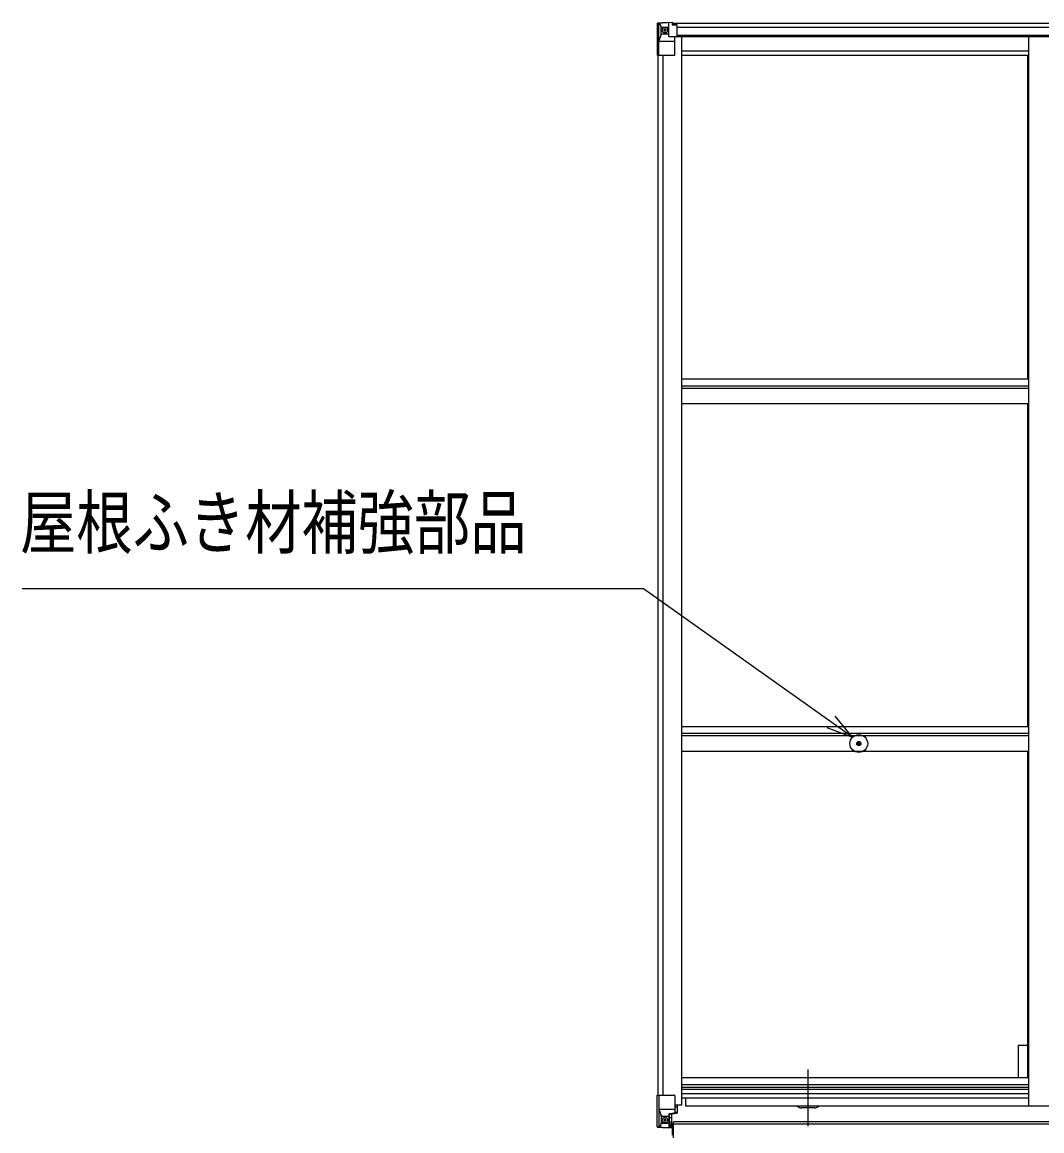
# Model space of a CAD drawing. Units: millimetres, scale not verified. Extents: x -12615 to 12615, y -8911 to 8915.
# Drawn here: x -2737 to -780, y 2820 to 4948 of the extents above; entities that cross this region are included whole.
import ezdxf
from ezdxf.enums import TextEntityAlignment as Align

# ---------------------------------------------------------------- set-up
doc = ezdxf.new("R2010")
doc.units = ezdxf.units.MM
doc.header["$LTSCALE"] = 50
for name, color, linetype in [('0-4_YKK_12', 2, 'Continuous'), ('0-5_YKK_13', 4, 'Continuous'), ('0-6_YKK_A1', 4, 'Continuous'), ('0-7_YKK_D', 6, 'Continuous')]:
    doc.layers.add(name, color=color, linetype=linetype)
doc.styles.add('ＭＳ ゴシック', font='')
doc.styles.get('ＭＳ ゴシック').set_extended_font_data('MS Gothic')

msp = doc.modelspace()

# ---------------------------------------------------------------- linework, layer by layer
at = {"layer": '0-4_YKK_12'}
msp.add_line((-1228.44, 2828.55), (-1228.44, 2937.31), dxfattribs=at)
at = {"layer": '0-5_YKK_13'}
for p, q in [((-1517.94, 4944.88), (-1517.94, 4884.17)), ((-1517, 4945.84), (-1517, 4945.88)), ((-1508.03, 4946.27), (-1515.95, 4945.79)), ((-1515.09, 4944.82), (-1515.1, 4944.75)), ((-1515.1, 4884.17), (-1515.1, 4944.75)), ((-1511.13, 4941.38), (-1513.86, 4945.05)), ((-1510.27, 4937.87), (-1507.94, 4937.93)), ((-1510.27, 4924.4), (-1510.27, 4937.87)), ((-1495.94, 4947.05), (-1507.94, 4946.27)), ((-1507.94, 4937.93), (-1495.94, 4937.93)), ((-1495.94, 4920.38), (-1495.94, 4947.17)), ((-1489.44, 4947.57), (-1489.44, 4941.62)), ((-1480.44, 4942.19), (-1489.44, 4942.25)), ((-1479.44, 4921.33), (-1479.44, 4941.48)), ((-1514.55, 4911.05), (-1510.41, 4923.14)), ((-1507.94, 4924.37), (-1510.27, 4924.4)), ((-1507.94, 4924.37), (-1507.94, 4924.37)), ((-1495.94, 4924.37), (-1507.94, 4924.37)), ((-1503.42, 4930.73), (-1503.42, 4929.77)), ((-1495.94, 4920.38), (-1489.44, 4920.38)), ((-1495.11, 4920.18), (-1495.11, 4920.38)), ((-1484.77, 4918.53), (-1495.11, 4920.18)), ((-1492.42, 4920.38), (-1484.77, 4919.16)), ((-1489.44, 4920.38), (-1480.44, 4920.42)), ((-1484.77, 4919.16), (-1484.77, 4918.53)), ((-1483.94, 4885.17), (-1483.94, 4918.27)), ((-1514.55, 4911.05), (-1507.94, 4910.84)), ((-1507.94, 4910.84), (-1483.94, 4910.84)), ((-1517.94, 4884.17), (-1484.94, 4884.17)), ((-1133.36, 3563.48), (-1132.26, 3563.5)), ((-1133.36, 3562.48), (-1132.26, 3562.46)), ((-1132.26, 3563.5), (-1131.74, 3563.6)), ((-1132.26, 3562.46), (-1131.74, 3562.36)), ((-1131.64, 3564.12), (-1131.74, 3563.6)), ((-1131.64, 3561.85), (-1131.74, 3562.36)), ((-1131.62, 3565.23), (-1131.64, 3564.12)), ((-1131.62, 3560.74), (-1131.64, 3561.85)), ((-1130.62, 3565.23), (-1130.6, 3564.12)), ((-1130.62, 3560.74), (-1130.6, 3561.85)), ((-1130.6, 3564.12), (-1130.5, 3563.6)), ((-1130.6, 3561.85), (-1130.5, 3562.36)), ((-1129.98, 3563.5), (-1130.5, 3563.6)), ((-1129.98, 3562.46), (-1130.5, 3562.36)), ((-1128.87, 3563.48), (-1129.98, 3563.5)), ((-1128.87, 3562.48), (-1129.98, 3562.46)), ((-1515.1, 2888.19), (-1484.94, 2888.19)), ((-1515.1, 2888.19), (-1515.1, 2827.61)), ((-1483.94, 2887.19), (-1483.94, 2854.09)), ((-1514.55, 2861.31), (-1507.94, 2861.52)), ((-1514.55, 2861.31), (-1510.41, 2849.22)), ((-1507.94, 2861.52), (-1483.94, 2861.52)), ((-1484.77, 2853.83), (-1495.11, 2852.18)), ((-1495.11, 2851.55), (-1484.77, 2853.2)), ((-1495.11, 2852.18), (-1495.11, 2851.55)), ((-1490.44, 2852.29), (-1490.44, 2832.33)), ((-1484.77, 2853.2), (-1484.77, 2853.83)), ((-1484.49, 2853.28), (-1480.44, 2853.31)), ((-1479.44, 2865.19), (-1483.94, 2865.19)), ((-1480.44, 2855.05), (-1479.44, 2855.04)), ((-1479.44, 2853.32), (-1480.44, 2853.31)), ((-1479.44, 2869.54), (-1479.44, 2853.32)), ((-1511.13, 2830.98), (-1513.86, 2827.31)), ((-1507.94, 2847.99), (-1510.27, 2847.96)), ((-1510.27, 2847.96), (-1510.27, 2834.49)), ((-1510.27, 2834.49), (-1507.94, 2834.43)), ((-1507.94, 2847.99), (-1495.94, 2847.99)), ((-1507.94, 2847.99), (-1507.94, 2847.99)), ((-1507.94, 2834.43), (-1495.94, 2834.43)), ((-1502.46, 2841.63), (-1502.46, 2842.59)), ((-1496.94, 2834.43), (-1495.94, 2834.43)), ((-1495.94, 2851.29), (-1495.94, 2825.19)), ((-1494.44, 2847.99), (-1495.94, 2847.99)), ((-1494.44, 2834.43), (-1495.94, 2834.43)), ((-1494.44, 2830.9), (-1495.94, 2830.9)), ((-1490.44, 2844.39), (-1494.44, 2844.39)), ((-1490.44, 2836.19), (-1494.44, 2836.19)), ((-1493.94, 2831.26), (-1494.44, 2831.26)), ((-1494.33, 2832.56), (-1490.44, 2832.56)), ((-1493.95, 2832.35), (-1493.95, 2832.19)), ((-1493.95, 2832.19), (-1493.94, 2832.19)), ((-1486.44, 2832.12), (-1493.94, 2832.19)), ((-1493.94, 2830.23), (-1493.94, 2832.19)), ((-1493.94, 2831.26), (-1486.44, 2831.26)), ((-1486.44, 2830.26), (-1493.94, 2830.26)), ((-1486.44, 2830.23), (-1493.94, 2830.23)), ((-1517.94, 2827.48), (-1517.94, 2827.52)), ((-1517, 2826.52), (-1517, 2826.49)), ((-1517, 2826.48), (-1517, 2826.48)), ((-1508.03, 2826.1), (-1515.96, 2826.57)), ((-1515.1, 2827.54), (-1515.1, 2827.61)), ((-1495.94, 2825.31), (-1507.94, 2826.09)), ((-1495.94, 2826.08), (-1489.44, 2825.68)), ((-1489.44, 2824.79), (-1495.94, 2825.19)), ((-1489.44, 2826.6), (-1494.44, 2826.69)), ((-1489.44, 2826.6), (-1489.44, 2827.42)), ((-1489.44, 2826.19), (-1489.44, 2826.6)), ((-1489.44, 2826.19), (-1489.44, 2825.68)), ((-1489.44, 2825.68), (-1489.44, 2824.79)), ((-1488.94, 2811.22), (-1488.94, 2828.22)), ((-1488.94, 2828.22), (-1486.44, 2828.22)), ((-1488.94, 2827.19), (-1486.44, 2827.19)), ((-1488.94, 2826.97), (-1486.44, 2826.97)), ((-1487.44, 2811.22), (-1487.44, 2828.22)), ((-1486.44, 2811.22), (-1486.44, 2828.22))]:
    msp.add_line(p, q, dxfattribs=at)
for points in [[(-1517, 4945.88), (-1507.94, 4946.43), (-1489.44, 4947.57)], [(-1479.44, 4941.48), (-1479.45, 4941.59), (-1489.44, 4941.62)], [(-1504.38, 4932.65), (-1505.34, 4932.65), (-1505.34, 4931.69), (-1504.38, 4931.69)], [(-1502.46, 4933.61), (-1502.46, 4934.57), (-1503.42, 4934.57), (-1503.42, 4933.61)], [(-1503.42, 4929.77), (-1502.46, 4929.77), (-1502.46, 4930.73)], [(-1501.5, 4931.69), (-1500.54, 4931.69), (-1500.54, 4932.65), (-1501.5, 4932.65)], [(-1517.94, 2827.52), (-1517.94, 2888.19), (-1515.1, 2888.19)], [(-1489.44, 2826.19), (-1494.44, 2826.19), (-1494.44, 2851.65)], [(-1480.44, 2853.31), (-1480.44, 2855.05), (-1483.94, 2855.07)], [(-1504.38, 2840.67), (-1505.34, 2840.67), (-1505.34, 2839.71), (-1504.38, 2839.71)], [(-1502.46, 2842.59), (-1503.42, 2842.59), (-1503.42, 2841.63)], [(-1503.42, 2838.75), (-1503.42, 2837.79), (-1502.46, 2837.79), (-1502.46, 2838.75)], [(-1501.5, 2839.71), (-1500.54, 2839.71), (-1500.54, 2840.67), (-1501.5, 2840.67)], [(-1486.44, 2832.29), (-1493.94, 2832.35), (-1493.95, 2832.35)], [(-1517, 2826.48), (-1507.94, 2825.93), (-1495.94, 2825.19)]]:
    msp.add_lwpolyline(points, dxfattribs=at)
for centre, radius in [((-1502.94, 4932.17), 5.3), ((-1131.12, 3562.98), 17), ((-1131.12, 3562.98), 4), ((-1502.94, 2840.19), 5.3)]:
    msp.add_circle(centre, radius, dxfattribs=at)
for centre, radius, start, end in [((-1516.94, 4944.88), 0.999, 93.4424, 179.95083), ((-1516.94, 4944.88), 1, 93.50017, 180.00079), ((-1516.94, 4944.84), 0.999, 93.4424, 179.95083), ((-1515.79, 4958.49), 12.7, 269.24466, 275.10311), ((-1513.81, 4944.88), 1.28, 131.17831, 182.45895), ((-1504.38, 4933.61), 0.96, 270, 0), ((-1504.38, 4930.73), 0.96, 0, 90), ((-1501.5, 4933.61), 0.96, 180, 270), ((-1501.5, 4930.73), 0.96, 90, 180), ((-1495, 4921.11), 0.937, 230.93398, 263.26766), ((-1484.88, 4918.23), 0.937, 2.32209, 83.26766), ((-1484.88, 4917.59), 0.937, 2.32209, 83.26766), ((-1484.94, 4885.17), 1, 270, 0), ((-1131.12, 3562.98), 2.3, 167.44414, 192.55586), ((-1131.12, 3562.98), 2.3, 77.44414, 102.55586), ((-1131.12, 3562.98), 2.3, 257.44414, 282.55586), ((-1131.12, 3562.98), 2.3, 347.44414, 12.55586), ((-1484.94, 2887.19), 1, 0, 90), ((-1495, 2851.25), 0.937, 96.73234, 177.67791), ((-1495, 2850.62), 0.937, 96.73234, 177.67791), ((-1484.88, 2854.77), 0.937, 276.73234, 357.67791), ((-1484.88, 2854.13), 0.937, 276.73234, 357.67791), ((-1504.38, 2841.63), 0.96, 270, 0), ((-1504.38, 2838.75), 0.96, 0, 90), ((-1501.5, 2841.63), 0.96, 180, 270), ((-1501.5, 2838.75), 0.96, 90, 180), ((-1493.93, 2832.86), 0.513, 178.95293, 268.11972), ((-1493.94, 2832.69), 0.5, 179.95536, 269.47105), ((-1493.94, 2829.76), 0.5, 89.99891, 179.99891), ((-1493.94, 2829.73), 0.5, 90.00309, 180.00198), ((-1516.94, 2827.52), 0.999, 180.04917, 266.5576), ((-1516.94, 2827.48), 0.999, 180.04917, 266.5576), ((-1516.94, 2827.48), 1, 179.99921, 266.49983), ((-1515.79, 2813.87), 12.7, 84.89689, 90.75534), ((-1513.81, 2827.48), 1.28, 177.54105, 228.82169)]:
    msp.add_arc(centre, radius, start, end, dxfattribs=at)
for centre, major_axis, ratio, start_param, end_param in [((-1316, 4958.19), (201, 12.36), 0.060933, 3.1373463, 3.1378449), ((-1515, 4945.96), (2, 0.12), 0.060933, 3.1378449, 4.2119296), ((-1514.81, 4942.86), (-0.02, 3), 0.466854, 5.5234897, 6.1575023), ((-1513.14, 4937.79), (0.03, 5), 0.573921, 4.7320603, 5.5159136), ((-1589.69, 4937.93), (81.75, 0), 0.061163, 0, 0.0007725), ((-1480.44, 4941.49), (1, -0.012), 0.707053, 0.1587743, 1.5795216), ((-1511.68, 4924.42), (0, 3), 0.468246, 4.2703918, 4.7058971), ((-1480.44, 4921.32), (1, 0.021), 0.906239, 4.6936843, 6.2644806), ((-1513.83, 4913.4), (0.85, 2.32), 0.403757, 2.3087461, 3.2744049), ((-1513.83, 2858.96), (0.85, -2.32), 0.403757, 3.0087805, 3.9744392), ((-1513.14, 2834.57), (0.03, -5), 0.573921, 0.7672717, 1.551125), ((-1511.68, 2847.94), (0, -3), 0.468246, 1.5772882, 2.0127935), ((-1589.69, 2834.43), (81.75, 0), 0.061163, 6.2824128, 6.2831853), ((-1515, 2826.4), (2, -0.12), 0.060933, 2.0712557, 3.1453404), ((-1316, 2814.17), (201, -12.36), 0.060933, 3.1453404, 3.145839), ((-1514.81, 2829.5), (-0.02, -3), 0.466854, 0.125683, 0.7596956)]:
    msp.add_ellipse(centre, major_axis=major_axis, ratio=ratio, start_param=start_param, end_param=end_param, dxfattribs=at)
at = {"layer": '0-6_YKK_A1'}
for p, q in [((-1489.44, 4945.97), (1361.56, 4945.97)), ((-1479.44, 4938.07), (1351.56, 4938.07)), ((-1491.2, 4920.19), (1363.32, 4920.19)), ((-1479.44, 4922.45), (1351.56, 4922.45)), ((-1470.94, 2869.54), (-1470.94, 4920.19)), ((-804.94, 2867.71), (-804.94, 4920.19)), ((-1515.94, 2888.19), (-1515.94, 4884.17)), ((-1506.24, 2888.19), (-1506.24, 4884.17)), ((-1470.94, 4892.37), (-804.94, 4892.37)), ((-1470.94, 4884.02), (-804.94, 4884.02)), ((-807.44, 4884.02), (-807.44, 4262.77)), ((-1470.91, 4262.77), (-804.94, 4262.77)), ((-1470.91, 4249.76), (-804.94, 4249.76)), ((-1470.91, 4245.21), (-804.94, 4245.21)), ((-1470.91, 4215.48), (-804.94, 4215.48)), ((-807.44, 4215.48), (-807.44, 3595.78)), ((-1470.91, 3595.78), (-804.94, 3595.78)), ((-1470.91, 3582.77), (-804.94, 3582.77)), ((-1470.91, 3578.22), (-804.94, 3578.22)), ((-1470.91, 3548.48), (-804.94, 3548.48)), ((-807.44, 3548.48), (-807.44, 2921.83)), ((-807.44, 2983.42), (-825.14, 2983.42)), ((-825.14, 2983.42), (-825.14, 2921.83)), ((-1470.94, 2921.83), (-804.94, 2921.83)), ((-1470.94, 2908.82), (-804.94, 2908.82)), ((-1470.94, 2903.74), (-804.94, 2903.74)), ((-1470.94, 2899.82), (-804.94, 2899.82)), ((-1470.94, 2891.62), (-804.94, 2891.62)), ((-1470.94, 2883.22), (-804.94, 2883.22)), ((-1463.44, 2883.22), (-1463.44, 2867.71)), ((-1483.94, 2869.54), (-1470.94, 2869.54)), ((-1463.44, 2867.71), (1335.56, 2867.71)), ((-1215.94, 2863.87), (-1240.94, 2863.87)), ((-1486.44, 2802.22), (-1486.44, 2837.22)), ((1358.56, 2837.22), (-1486.44, 2837.22)), ((1358.56, 2832.48), (-1486.44, 2832.48)), ((-1494.44, 2829.57), (-1486.44, 2829.57)), ((-1494.44, 2827.42), (-1488.94, 2827.42))]:
    msp.add_line(p, q, dxfattribs=at)
for centre, start, end in [((-1240.94, 2876.37), 223.87082, 270), ((-1215.94, 2876.37), 270, 316.12918)]:
    msp.add_arc(centre, 12.5, start, end, dxfattribs=at)
at = {"layer": '0-7_YKK_D'}
for points in [[(-1142.95, 3575.19), (-1184.53, 3604.72), (-1544.15, 3860.16), (-2736.37, 3860.16)], [(-1192.44, 3593.58), (-1142.95, 3575.19), (-1176.61, 3615.87)]]:
    msp.add_lwpolyline(points, dxfattribs=at)

# ---------------------------------------------------------------- texts
at = {"layer": '0-7_YKK_D', "style": 'ＭＳ ゴシック', "width": 0.8}
msp.add_text('屋根ふき材補強部品', height=98.97, dxfattribs=at).set_placement((-2740.56, 3908.31), align=Align.BOTTOM_LEFT)

doc.saveas('drawing.dxf')
